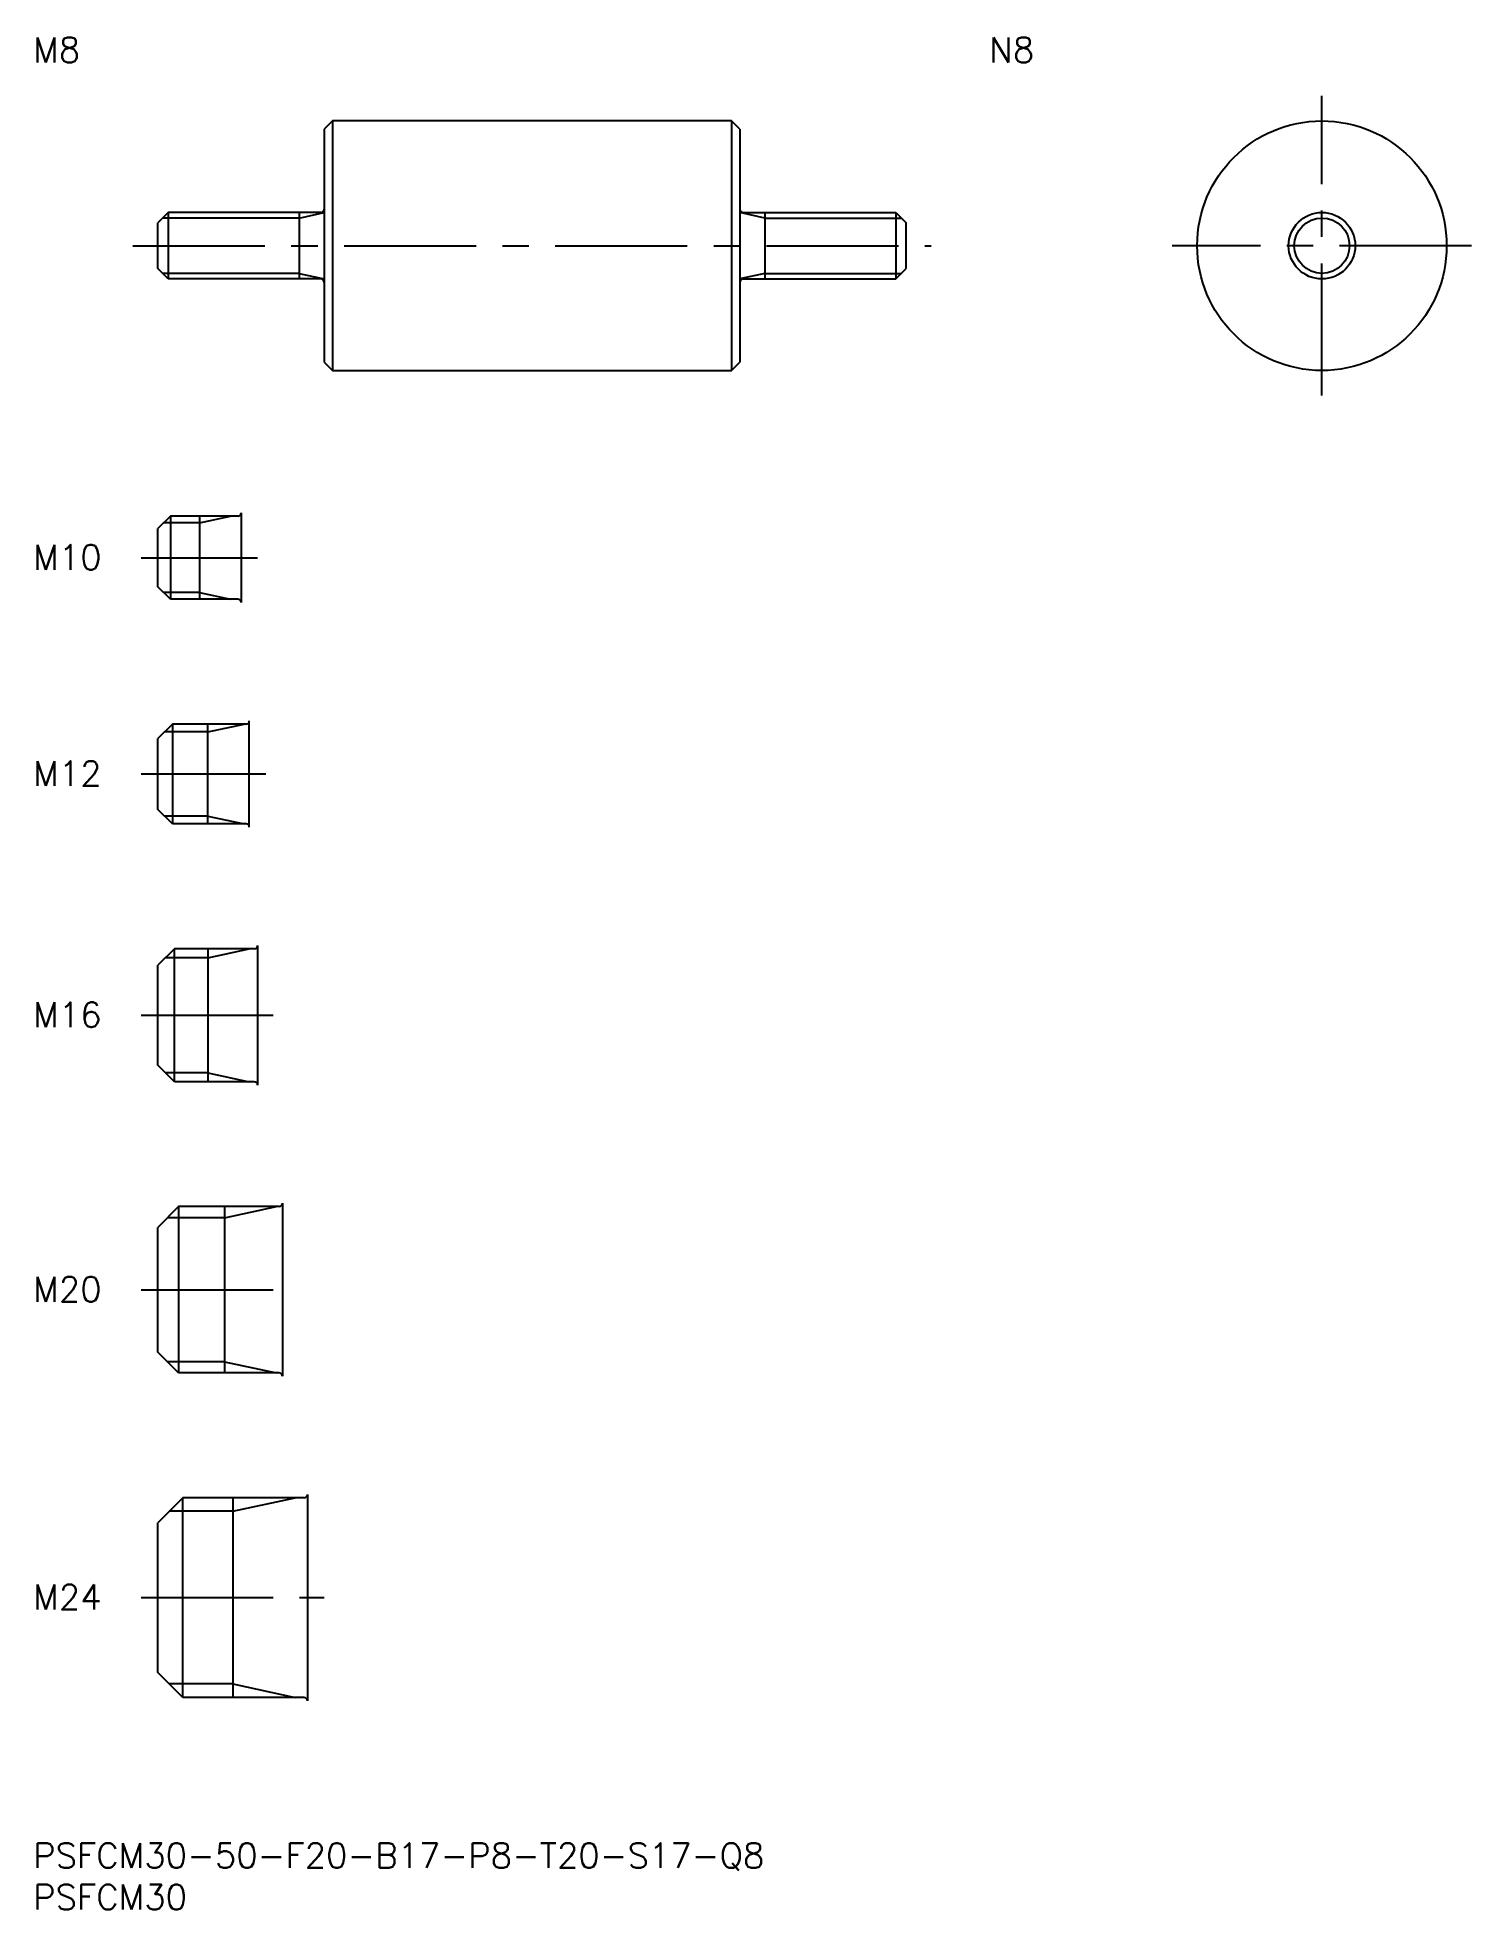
# Model space of a CAD drawing. Extents: x 1 to 173, y -8 to 217.
import ezdxf

# ---------------------------------------------------------------- set-up
doc = ezdxf.new("R2010")
doc.units = 0
doc.header["$LTSCALE"] = 0.5
doc.linetypes.add('CENTER', pattern=[50.8, 31.75, -6.35, 6.35, -6.35])
for name, color, linetype in [('MSM_CENTER', 1, 'CENTER'), ('MSM_CONTINUOUS', 7, 'CONTINUOUS'), ('MSM_NARROW', 5, 'CONTINUOUS'), ('MSM_PART_NUMBER', 7, 'CONTINUOUS')]:
    doc.layers.add(name, color=color, linetype=linetype)
doc.styles.get("Standard").update_dxf_attribs({"font": 'txt.shx', "height": 1, "bigfont": 'bigfont.shx'})

# ---------------------------------------------------------------- blocks, each defined once
blk = doc.blocks.new('*U16')
at = {"layer": 'MSM_PART_NUMBER'}
blk.add_text('PSFCM30-50-F20-B17-P8-T20-S17-Q8', height=3, dxfattribs=at).set_placement((0, -3))
blk = doc.blocks.new('*U17')
at = {"layer": 'MSM_PART_NUMBER'}
blk.add_text('PSFCM30', height=3, dxfattribs=at).set_placement((0, -8))
blk = doc.blocks.new('*U18')
at = {"layer": 'MSM_PART_NUMBER'}
blk.add_text('M24', height=3, dxfattribs=at).set_placement((0, 28.06))
blk = doc.blocks.new('*U19')
at = {"layer": 'MSM_PART_NUMBER'}
blk.add_text('M20', height=3, dxfattribs=at).set_placement((0, 65.06))
blk = doc.blocks.new('*U20')
at = {"layer": 'MSM_PART_NUMBER'}
blk.add_text('M16', height=3, dxfattribs=at).set_placement((0, 98.06))
blk = doc.blocks.new('*U21')
at = {"layer": 'MSM_PART_NUMBER'}
blk.add_text('M12', height=3, dxfattribs=at).set_placement((0, 127.06))
blk = doc.blocks.new('*U22')
at = {"layer": 'MSM_PART_NUMBER'}
blk.add_text('M10', height=3, dxfattribs=at).set_placement((0, 153.06))
blk = doc.blocks.new('*U23')
at = {"layer": 'MSM_PART_NUMBER'}
blk.add_text('M8', height=3, dxfattribs=at).set_placement((0, 214.04))
blk = doc.blocks.new('*U24')
at = {"layer": 'MSM_PART_NUMBER'}
blk.add_text('N8', height=3, dxfattribs=at).set_placement((115, 214.04))

msp = doc.modelspace()

# ---------------------------------------------------------------- linework, layer by layer
at = {"layer": 'MSM_CENTER'}
for p, q in [((155, 174), (155, 210)), ((12, 192), (108, 192)), ((173, 192), (137, 192)), ((13, 154.5), (27, 154.5)), ((13, 128.5), (28, 128.5)), ((13, 99.5), (29, 99.5)), ((13, 66.5), (32, 66.5)), ((13, 29.5), (35, 29.5))]:
    msp.add_line(p, q, dxfattribs=at)
at = {"layer": 'MSM_CONTINUOUS'}
for p, q in [((36, 207), (35, 206)), ((35, 206), (35, 178)), ((36, 207), (36, 177)), ((84, 207), (36, 207)), ((85, 206), (84, 207)), ((84, 207), (84, 177)), ((85, 206), (85, 178)), ((16.25, 196), (15, 194.75)), ((34.6, 196), (16.25, 196)), ((16.25, 196), (16.25, 188)), ((32, 196), (32, 188)), ((85.4, 196), (103.75, 196)), ((88, 196), (88, 188)), ((103.75, 196), (105, 194.75)), ((103.75, 196), (103.75, 188)), ((15, 189.25), (15, 194.75)), ((105, 189.25), (105, 194.75)), ((16.25, 188), (15, 189.25)), ((103.75, 188), (105, 189.25)), ((34.6, 188), (16.25, 188)), ((85.4, 188), (103.75, 188)), ((35, 178), (36, 177)), ((84, 177), (85, 178)), ((36, 177), (84, 177)), ((25, 159.9), (25, 149.1)), ((16.5, 159.5), (15, 158)), ((15, 151), (15, 158)), ((24.6, 159.5), (16.5, 159.5)), ((16.5, 159.5), (16.5, 149.5)), ((20, 159.5), (20, 149.5)), ((16.5, 149.5), (15, 151)), ((24.6, 149.5), (16.5, 149.5)), ((16.75, 134.5), (15, 132.75)), ((25.6, 134.5), (16.75, 134.5)), ((16.75, 134.5), (16.75, 122.5)), ((21, 122.5), (21, 134.5)), ((26, 122.1), (26, 134.9)), ((15, 124.25), (15, 132.75)), ((16.75, 122.5), (15, 124.25)), ((25.6, 122.5), (16.75, 122.5)), ((17, 107.5), (15, 105.5)), ((26.6, 107.5), (17, 107.5)), ((17, 91.5), (17, 107.5)), ((21, 107.5), (21, 91.5)), ((27, 107.9), (27, 91.1)), ((15, 93.5), (15, 105.5)), ((17, 91.5), (15, 93.5)), ((26.6, 91.5), (17, 91.5)), ((30, 76.9), (30, 56.1)), ((17.5, 76.5), (15, 74)), ((29.6, 76.5), (17.5, 76.5)), ((17.5, 76.5), (17.5, 56.5)), ((23, 76.5), (23, 56.5)), ((15, 59), (15, 74)), ((17.5, 56.5), (15, 59)), ((29.6, 56.5), (17.5, 56.5)), ((18, 41.5), (15, 38.5)), ((32.6, 41.5), (18, 41.5)), ((18, 17.5), (18, 41.5)), ((24, 41.5), (24, 17.5)), ((33, 41.9), (33, 17.1)), ((15, 20.5), (15, 38.5)), ((18, 17.5), (15, 20.5)), ((32.6, 17.5), (18, 17.5))]:
    msp.add_line(p, q, dxfattribs=at)
for radius in [15, 4]:
    msp.add_circle((155, 192), radius, dxfattribs=at)
for centre, start, end in [((34.6, 196.4), 270, 0), ((85.4, 196.4), 180, 270), ((34.6, 187.6), 0, 90), ((85.4, 187.6), 90, 180), ((24.6, 159.9), 270, 0), ((24.6, 149.1), 0, 90), ((25.6, 134.9), 270, 0), ((25.6, 122.1), 0, 90), ((26.6, 107.9), 270, 0), ((26.6, 91.1), 0, 90), ((29.6, 76.9), 270, 0), ((29.6, 56.1), 0, 90), ((32.6, 41.9), 270, 0), ((32.6, 17.1), 0, 90)]:
    msp.add_arc(centre, 0.4, start, end, dxfattribs=at)
at = {"layer": 'MSM_NARROW'}
for p, q in [((32, 195.3235), (35, 196)), ((88, 195.3235), (85, 196)), ((32, 195.3235), (15.5735, 195.3235)), ((88, 195.3235), (104.4265, 195.3235)), ((32, 188.6765), (15.5735, 188.6765)), ((32, 188.6765), (35, 188)), ((88, 188.6765), (85, 188)), ((88, 188.6765), (104.4265, 188.6765)), ((20, 158.688), (15.688, 158.688)), ((20, 158.688), (23.75, 159.5)), ((20, 150.312), (15.688, 150.312)), ((20, 150.312), (23.75, 149.5)), ((21, 133.553), (15.803, 133.553)), ((21, 133.553), (25.375, 134.5)), ((21, 123.447), (15.803, 123.447)), ((21, 123.447), (25.375, 122.5)), ((21, 106.4175), (15.9175, 106.4175)), ((21, 106.4175), (26, 107.5)), ((21, 92.5825), (15.9175, 92.5825)), ((21, 92.5825), (26, 91.5)), ((23, 75.147), (16.147, 75.147)), ((23, 75.147), (29.25, 76.5)), ((23, 57.853), (16.147, 57.853)), ((23, 57.853), (29.25, 56.5)), ((24, 39.876), (31.5, 41.5)), ((24, 39.876), (16.376, 39.876)), ((24, 19.124), (16.376, 19.124)), ((24, 19.124), (31.5, 17.5))]:
    msp.add_line(p, q, dxfattribs=at)
msp.add_circle((155, 192), 3.3235, dxfattribs=at)

# ---------------------------------------------------------------- block references
at = {"layer": 'MSM_CONTINUOUS'}
for name in ['*U23', '*U24', '*U22', '*U21', '*U20', '*U19', '*U18', '*U16', '*U17']:
    msp.add_blockref(name, (0, 0), dxfattribs=at)

doc.saveas('drawing.dxf')
